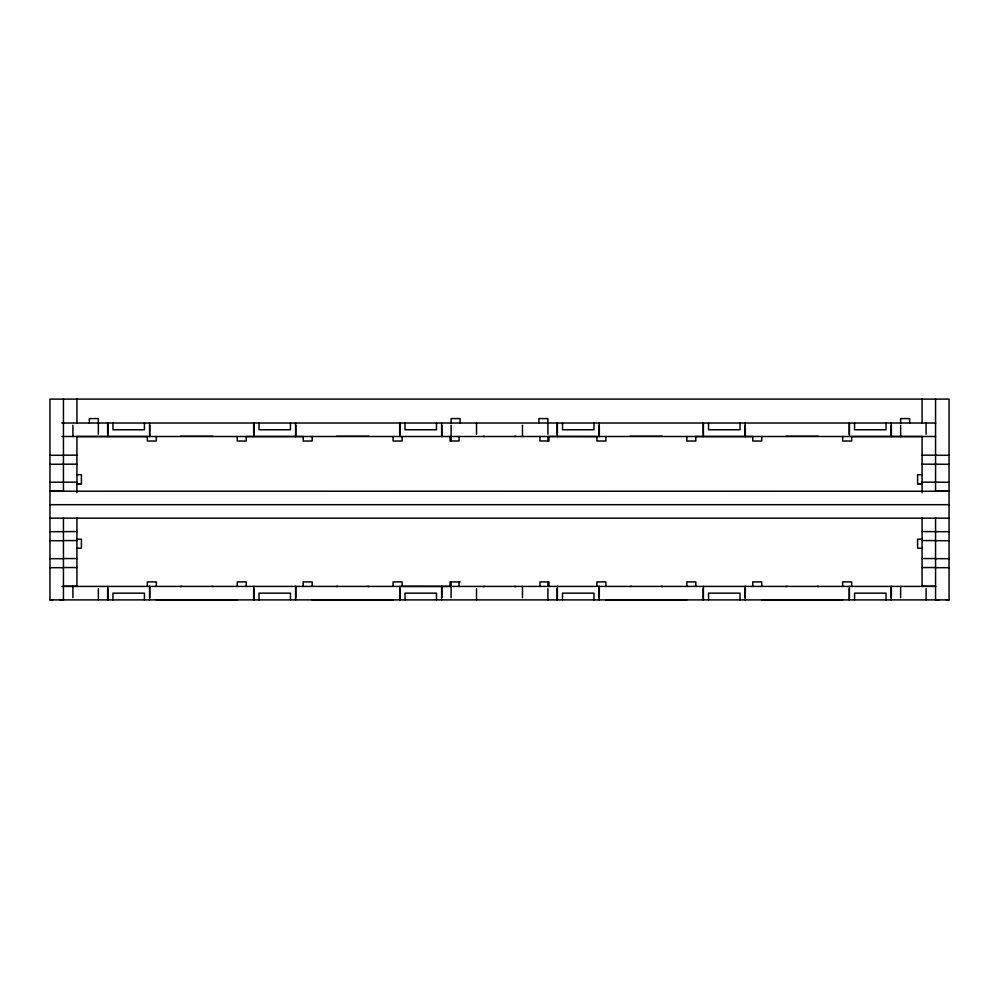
<?xml version="1.0" encoding="UTF-8"?>
<svg xmlns="http://www.w3.org/2000/svg" width="999" height="999" viewBox="0 0 999 999"><rect width="100%" height="100%" fill="white"/><g stroke="black" fill="none" stroke-linecap="round" stroke-linejoin="round"><path stroke-width="1.5" d="M213.024 436.288L180.582 436.288M368.868 436.288L336.426 436.288M514.485 436.501L515.721 436.263M662.574 436.288L630.132 436.288M818.418 436.288L785.976 436.288M483.279 586.65L484.515 586.413M61.776 423.014L935.751 423.014M61.938 436.501L935.564 436.501M76.923 436.538L147.352 436.538L147.352 441.034L156.344 441.034L156.344 436.538M922.077 436.538L851.648 436.538L851.648 441.034L842.656 441.034L842.656 436.538M63.436 455.157L76.923 455.157M922.077 455.157L935.564 455.157M49.95 455.294L63.436 455.294M935.564 455.294L949.05 455.294M76.923 464.148L49.95 464.285M922.077 464.148L949.05 464.285M76.923 474.75L81.419 474.75L81.419 483.741L76.923 483.766L81.419 483.741M922.077 474.75L917.582 474.75L917.582 483.741L922.077 483.766L917.582 483.741M49.95 482.267L76.923 482.13M922.077 482.13L949.05 482.267M49.95 504.682L949.05 504.682M49.95 518.169L949.05 518.169M76.923 531.58L49.95 531.718M922.077 531.58L949.05 531.718M76.923 539.21L81.419 539.185L81.419 548.176L76.923 548.176M922.077 539.185L917.582 539.185L917.582 548.176L922.077 548.176M63.436 540.571L76.923 540.571M922.077 540.571L935.564 540.571M49.95 540.709L63.436 540.709M935.564 540.709L949.05 540.709M63.436 558.553L76.923 558.553M922.077 558.553L935.564 558.553M49.95 558.691L63.436 558.691M935.564 558.691L949.05 558.691M63.436 567.544L76.923 567.544M922.077 567.544L935.564 567.544M49.95 567.682L63.436 567.682M935.564 567.682L949.05 567.682M460.089 581.918L450.049 581.918L450.049 586.413L402.098 586.388L402.098 581.893L393.107 581.893L393.107 586.388M63.436 586.276L76.923 586.276M922.077 586.276L935.564 586.276M61.938 586.413L935.564 586.413M60.739 599.899L63.436 599.899L63.436 517.582M935.564 517.582L935.564 599.899L938.261 599.899M60.065 599.899L63.436 599.899M156.344 599.875L237.263 599.875M312.188 599.875L393.107 599.875M605.894 599.875L686.812 599.875M761.738 599.875L842.656 599.875M935.564 599.899L938.935 599.899M49.95 599.899L949.05 599.899L949.05 399.101L49.95 399.101L49.95 599.899L52.647 599.899M946.353 599.899L949.05 599.899M483.279 436.263L484.515 436.501M514.485 586.413L515.721 586.65M935.564 399.101L935.564 491.258L949.05 491.258L49.95 491.196L63.436 491.258L63.436 399.101M926.085 423.014L926.085 434.253M926.085 588.661L926.085 599.899M922.077 399.101L922.077 423.077M922.077 436.426L922.077 492.694M922.077 517.582L922.077 586.388M909.639 423.077L909.639 418.581L900.648 418.581L900.648 423.077M900.648 425.262L900.648 436.501M900.648 586.413L900.648 597.652M891.358 425.262L891.358 436.501M891.358 586.413L891.358 597.652M891.17 423.014L891.17 436.501M891.17 586.413L891.17 599.899M886.038 423.014L886.038 429.757L854.57 429.757L854.57 423.014M886.038 599.899L886.038 593.156L854.57 593.156L854.57 599.899M851.648 586.388L851.648 581.893L842.656 581.893L842.656 586.388M849.437 423.014L849.437 436.501M849.437 586.413L849.437 599.899M849.25 423.014L849.25 434.253M849.25 588.661L849.25 599.899M761.738 436.538L761.738 441.034L752.746 441.034L752.746 436.538L695.804 436.538L695.804 441.034L686.812 441.034L686.812 436.538M761.738 586.388L761.738 581.893L752.746 581.893L752.746 586.388M745.329 425.262L745.329 436.501M745.329 586.413L745.329 597.652M745.142 423.014L745.142 436.501M745.142 586.413L745.142 599.899M740.009 423.014L740.009 429.757L708.541 429.757L708.541 423.014M740.009 599.899L740.009 593.156L708.541 593.156L708.541 599.899M703.408 423.014L703.408 436.501M703.408 586.413L703.408 599.899M703.221 423.014L703.221 434.253M703.221 588.661L703.221 599.899M695.804 586.388L695.804 581.893L686.812 581.893L686.812 586.388M605.894 436.538L605.894 441.034L596.903 441.034L596.903 436.538L548.951 436.501L548.951 440.996L539.959 440.996L539.959 436.501M605.894 586.388L605.894 581.893L596.903 581.893L596.903 586.388M599.3 425.262L599.3 436.501M599.3 586.413L599.3 597.652M599.113 423.014L599.113 436.501M599.113 586.413L599.113 599.899M593.98 423.014L593.98 429.757L562.512 429.757L562.512 423.014M593.98 599.899L593.98 593.156L562.512 593.156L562.512 599.899M557.38 423.014L557.38 436.501M557.38 586.413L557.38 599.899M557.192 423.014L557.192 434.253M557.192 588.661L557.192 599.899M548.951 586.413L548.951 581.918L539.959 581.918L539.959 586.413M547.902 434.253L547.902 418.581L538.911 418.581L538.911 423.077M547.902 436.563L547.902 441.058M547.902 581.918L547.902 586.413M547.902 588.661L547.902 599.899M522.465 425.262L522.465 436.501M522.465 586.413L522.465 597.652M476.535 423.014L476.535 434.253M476.535 588.661L476.535 599.899M460.089 423.077L460.089 418.581L451.098 418.581L451.098 423.077M459.041 436.501L459.041 440.996L450.049 440.996L450.049 436.501M459.041 581.918L459.041 586.413M451.098 425.262L451.098 441.058M451.098 581.918L451.098 597.652M441.808 425.262L441.808 436.501M441.808 586.413L441.808 597.652M441.62 423.014L441.62 436.501M441.62 586.413L441.62 599.899M436.488 423.014L436.488 429.757L405.02 429.757L405.02 423.014M436.488 599.899L436.488 593.156L405.02 593.156L405.02 599.899M402.098 436.538L402.098 441.034L393.107 441.034L393.107 436.538M399.887 423.014L399.887 436.501M399.887 586.413L399.887 599.899M399.7 423.014L399.7 434.253M399.7 588.661L399.7 599.899M312.188 436.538L312.188 441.034L303.197 441.034L303.197 436.538L246.254 436.538L246.254 441.034L237.263 441.034L237.263 436.538M312.188 586.388L312.188 581.893L303.197 581.893L303.197 586.388M295.779 425.262L295.779 436.501M295.779 586.413L295.779 597.652M295.592 423.014L295.592 436.501M295.592 586.413L295.592 599.899M290.459 423.014L290.459 429.757L258.991 429.757L258.991 423.014M290.459 599.899L290.459 593.156L258.991 593.156L258.991 599.899M253.858 423.014L253.858 436.501M253.858 586.413L253.858 599.899M253.671 423.014L253.671 434.253M253.671 588.661L253.671 599.899M246.254 586.388L246.254 581.893L237.263 581.893L237.263 586.388M156.344 586.388L156.344 581.893L147.352 581.893L147.352 586.388M149.75 425.262L149.75 436.501M149.75 586.413L149.75 597.652M149.563 423.014L149.563 436.501M149.563 586.413L149.563 599.899M144.43 423.014L144.43 429.757L112.962 429.757L112.962 423.014M144.43 599.899L144.43 593.156L112.962 593.156L112.962 599.899M107.83 423.014L107.83 436.501M107.83 586.413L107.83 599.899M107.642 423.014L107.642 434.253M107.642 588.661L107.642 599.899M98.352 434.253L98.352 418.581L89.361 418.581L89.361 423.077M98.352 588.661L98.352 599.899M76.923 399.101L76.923 423.077M76.923 436.426L76.923 492.694M76.923 517.582L76.923 586.388M72.915 425.262L72.915 436.501M72.915 586.413L72.915 597.652M211.788 586.388A3.359 3.359 0 0 1 213.024 586.613M180.582 586.613A3.359 3.359 0 0 1 181.818 586.388M367.632 586.388A3.359 3.359 0 0 1 368.868 586.613M336.426 586.613A3.359 3.359 0 0 1 337.662 586.388M661.338 586.388A3.359 3.359 0 0 1 662.574 586.613M630.132 586.613A3.359 3.359 0 0 1 631.368 586.388M817.182 586.388A3.359 3.359 0 0 1 818.418 586.613M785.976 586.613A3.359 3.359 0 0 1 787.212 586.388"/></g></svg>
